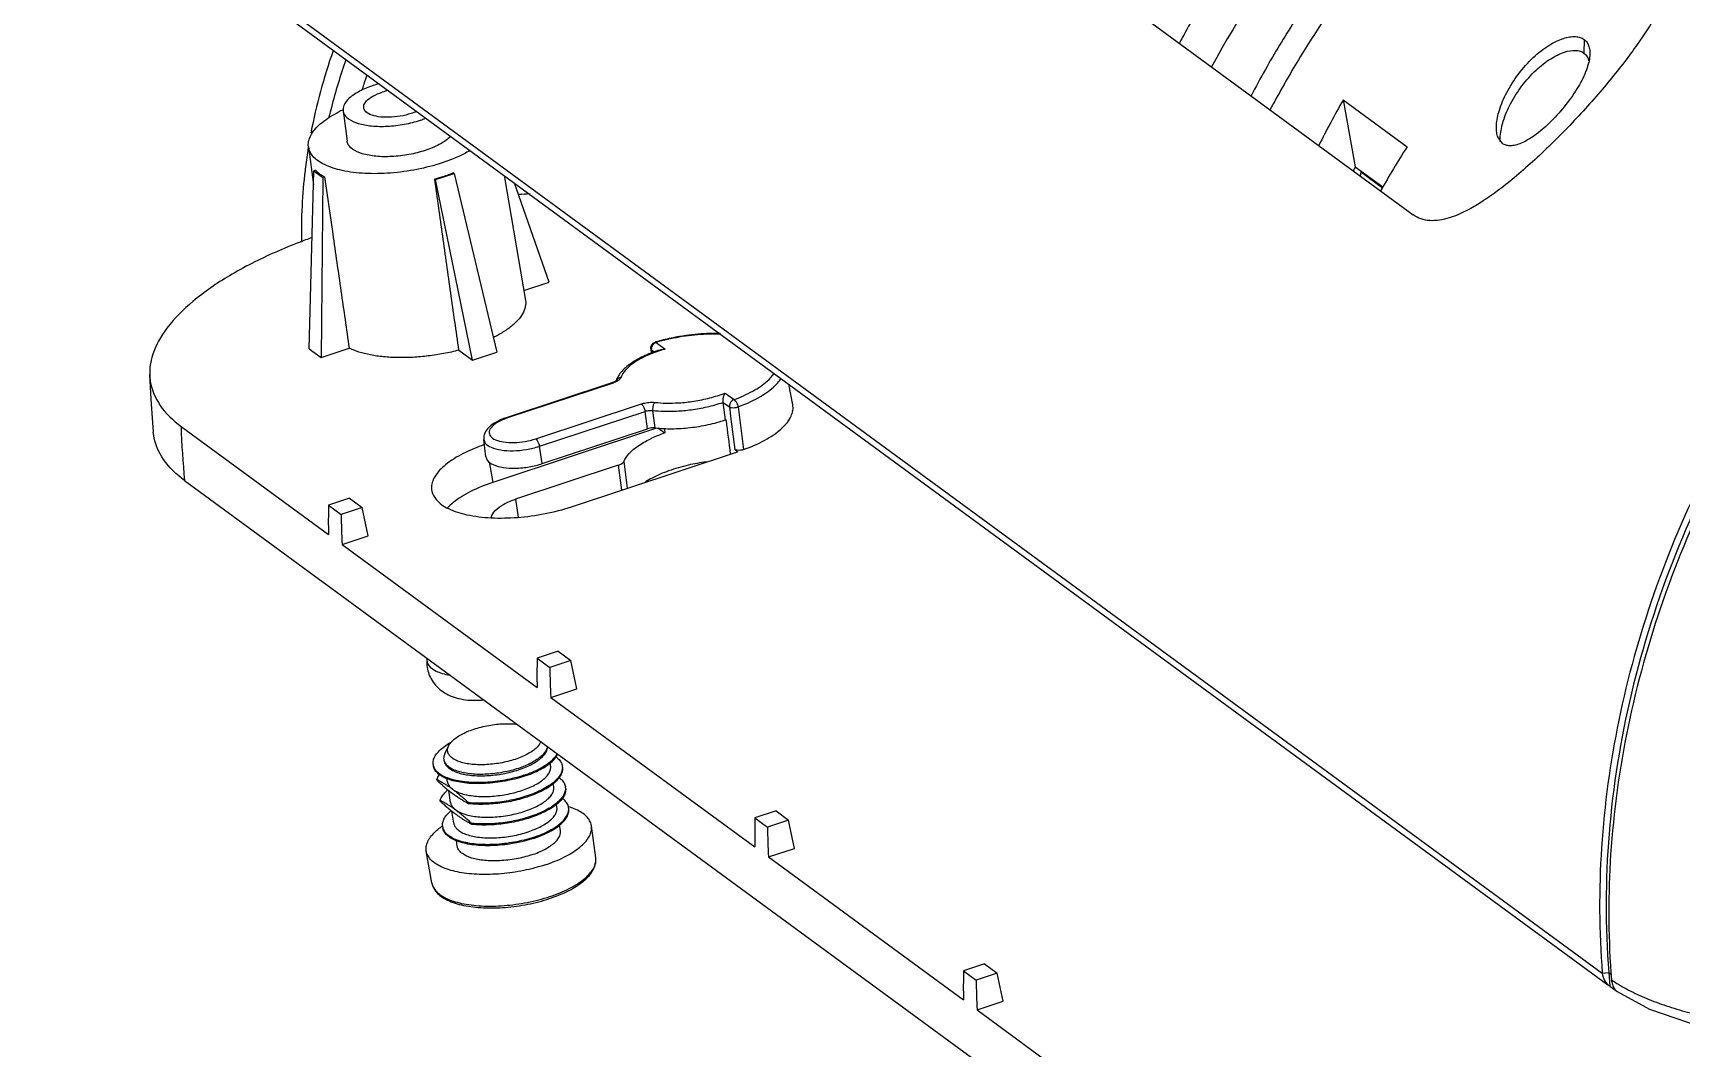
# Model space of a CAD drawing. Header units: millimetres. Extents: x 4086 to 4666, y 411 to 814.
# Drawn here: x 4188.3 to 4243.6, y 460.9 to 494.9 of the extents above; entities that cross this region are included whole.
import ezdxf

# ---------------------------------------------------------------- set-up
doc = ezdxf.new("R2010")
doc.units = ezdxf.units.MM

# ---------------------------------------------------------------- blocks, each defined once
blk = doc.blocks.new('u113')
at = {"color": 7, "linetype": 'Continuous'}
for p, q in [((-82.429, 123.55), (-36.817, 90.1)), ((-102.919, 108.878), (-27.768, 53.765)), ((-102.814, 108.449), (-27.499, 53.216)), ((-28.637, 98.499), (-28.65, 97.849)), ((-40.178, 95.599), (-39.594, 92.402)), ((-40.178, 95.599), (-37.117, 93.353)), ((-88.069, 95.08), (-87.877, 93.634)), ((-89.728, 93.358), (-89.486, 91.534)), ((-32.553, 93.517), (-32.772, 93.827)), ((-39.594, 92.402), (-38.272, 91.433)), ((-89.688, 83.686), (-89.469, 92.204)), ((-89.391, 92.23), (-89.469, 92.204)), ((-89.469, 92.204), (-89.034, 91.885)), ((-89.034, 91.885), (-89.117, 83.268)), ((-89.034, 91.885), (-88.956, 91.911)), ((-88.956, 91.911), (-88.581, 89.303)), ((-83.678, 91.815), (-83.64, 91.787)), ((-83.64, 91.787), (-82.75, 92.081)), ((-81.868, 83.135), (-83.64, 91.787)), ((-82.75, 92.081), (-82.788, 92.109)), ((-82.75, 92.081), (-80.698, 83.522)), ((-80.361, 91.983), (-79.332, 86)), ((-78.204, 86.877), (-79.859, 91.615)), ((-39.34, 91.951), (-39.309, 92.139)), ((-39.309, 92.139), (-39.3, 92.187)), ((-39.301, 92.134), (-38.294, 91.396)), ((-88.581, 89.303), (-88.564, 89.187)), ((-79.414, 86.477), (-78.204, 86.877)), ((-89.687, 83.686), (-89.117, 83.268)), ((-89.117, 83.268), (-87.776, 83.711)), ((-73.335, 83.684), (-73.305, 83.634)), ((-73.335, 83.684), (-73.314, 83.467)), ((-73.119, 84.002), (-73.12, 84.002)), ((-73.078, 83.984), (-73.119, 84.002)), ((-73.078, 83.984), (-72.645, 83.666)), ((-72.817, 83.647), (-72.645, 83.666)), ((-82.523, 83.615), (-81.868, 83.136)), ((-81.868, 83.136), (-80.698, 83.522)), ((-73.305, 83.634), (-73.289, 83.476)), ((-73.305, 83.634), (-73.155, 83.525)), ((-75.001, 82.133), (-75.002, 82.132)), ((-74.988, 82.16), (-74.99, 82.158)), ((-75.193, 82.055), (-80.252, 80.381)), ((-75.14, 82.04), (-80.199, 80.367)), ((-75.159, 82.066), (-75.193, 82.055)), ((-75.14, 82.04), (-75.193, 82.055)), ((-69.777, 81.563), (-69.344, 81.246)), ((-66.534, 81), (-66.723, 81.981)), ((-78.837, 79.368), (-73.778, 81.041)), ((-78.667, 79.011), (-73.608, 80.684)), ((-73.484, 79.849), (-73.608, 80.684)), ((-73.116, 79.891), (-73.238, 80.726)), ((-69.756, 80.273), (-69.867, 81.113)), ((-69.867, 81.113), (-69.571, 80.896)), ((-69.571, 80.896), (-69.493, 80.308)), ((-69.154, 80.896), (-68.888, 78.854)), ((-95.827, 79.966), (-88.769, 74.789)), ((-73.104, 79.856), (-80.899, 77.278)), ((-80.199, 80.367), (-80.252, 80.381)), ((-78.528, 78.181), (-73.484, 79.849)), ((-72.989, 79.894), (-72.657, 79.65)), ((-69.713, 80.241), (-69.756, 80.273)), ((-69.493, 80.308), (-69.301, 78.856)), ((-81.233, 78.512), (-81.327, 79.337)), ((-78.528, 78.181), (-78.667, 79.011)), ((-81.072, 78.274), (-80.899, 77.278)), ((-77.131, 76.116), (-69.185, 78.747)), ((-74.624, 78.285), (-74.461, 77)), ((-69.301, 78.856), (-69.161, 78.732)), ((-95.656, 77.372), (-20.07, 21.941)), ((-74.893, 78.102), (-79.807, 76.477)), ((-74.893, 78.102), (-74.741, 76.907)), ((-87.753, 76.52), (-88.766, 76.185)), ((-88.766, 76.185), (-88.159, 75.741)), ((-87.147, 76.075), (-88.159, 75.741)), ((-87.753, 76.52), (-87.147, 76.075)), ((-86.872, 74.723), (-87.147, 76.075)), ((-79.807, 76.477), (-79.684, 75.61)), ((-88.117, 74.311), (-86.872, 74.723)), ((-88.117, 74.311), (-78.778, 67.461)), ((-77.762, 69.193), (-78.774, 68.858)), ((-78.774, 68.858), (-78.168, 68.414)), ((-77.156, 68.748), (-78.168, 68.414)), ((-77.762, 69.193), (-77.156, 68.748)), ((-76.881, 67.396), (-77.156, 68.748)), ((-78.126, 66.984), (-76.881, 67.396)), ((-78.126, 66.984), (-68.352, 59.816)), ((-83.222, 63.934), (-83.232, 64.001)), ((-83.187, 64.279), (-83.018, 64.649)), ((-78.128, 63.696), (-78.151, 63.844)), ((-83.563, 63.002), (-83.571, 63.052)), ((-83.071, 62.943), (-83.094, 63.091)), ((-82.92, 61.952), (-83.007, 62.524)), ((-77.977, 62.705), (-78, 62.852)), ((-83.412, 62.011), (-83.42, 62.061)), ((-82.045, 61.889), (-82.053, 61.939)), ((-77.826, 61.713), (-77.849, 61.86)), ((-82.769, 60.96), (-82.856, 61.533)), ((-81.894, 60.898), (-81.902, 60.948)), ((-77.658, 60.61), (-77.698, 60.871)), ((-75.97, 59.291), (-76.173, 60.823)), ((-67.336, 61.547), (-68.349, 61.212)), ((-68.349, 61.212), (-67.743, 60.768)), ((-66.73, 61.103), (-67.743, 60.768)), ((-67.336, 61.547), (-66.73, 61.103)), ((-66.455, 59.75), (-66.73, 61.103)), ((-82.601, 59.857), (-82.641, 60.118)), ((-83.82, 58.095), (-84.082, 59.618)), ((-67.701, 59.338), (-66.455, 59.75)), ((-67.701, 59.338), (-58.361, 52.489)), ((-57.345, 54.22), (-58.358, 53.885)), ((-58.358, 53.885), (-57.752, 53.441)), ((-56.739, 53.776), (-57.752, 53.441)), ((-57.345, 54.22), (-56.739, 53.776)), ((-56.464, 52.423), (-56.739, 53.776)), ((-27.768, 53.765), (-27.455, 53.802)), ((-27.455, 53.802), (-27.403, 53.146)), ((-27.455, 53.802), (-27.33, 53.711)), ((-27.461, 53.188), (-27.42, 53.158)), ((-27.421, 53.159), (-27.403, 53.146)), ((-27.403, 53.146), (-27.229, 53.018)), ((-57.71, 52.011), (-56.464, 52.423)), ((-57.71, 52.011), (-48.37, 45.162))]:
    blk.add_line(p, q, dxfattribs=at)
for points in [[(-97.33, 82.446), (-97.281, 81.276), (-97.156, 79.681)], [(-74.99, 82.158), (-75.041, 82.121), (-75.159, 82.066)], [(-27.051, 52.892), (-25.512, 52.044), (-23.087, 51.219), (-20.238, 50.695), (-17.062, 50.479), (-13.675, 50.568), (-10.2, 50.961), (-6.766, 51.64), (-4.266, 52.348)]]:
    blk.add_lwpolyline(points, dxfattribs=at)
for centre, radius, start, end in [((-3.491, 73.992), 48.842, 142.04969, 151.65212), ((-62.638, 88.855), 27.461, 160.6369, 169.15151), ((-61.741, 88.32), 27.763, 160.63245, 165.57463), ((-29.188, 97.275), 0.8, 13.88573, 18.74937), ((-61.964, 88.524), 26.304, 162.53642, 163.2052), ((-61.84, 88.485), 26.434, 161.70297, 162.53629), ((-84.896, 91.053), 5.517, 105.17706, 108.28231), ((-85.105, 92.677), 3.471, 103.28395, 108.25565), ((0.7, 72.356), 47.024, 150.37824, 153.39047), ((-62.286, 88.466), 27.199, 165.58802, 166.57694), ((-85.378, 89.32), 6.4, 115.02741, 116.97258), ((-85.919, 99.339), 4.953, 288.24942, 291.36387), ((-64.086, 89.14), 25.985, 171.04769, 173.04763), ((-63.84, 89.102), 26.234, 170.66826, 171.05026), ((4.354, 66.942), 49.167, 147.50802, 150.37131), ((0.424, 72.283), 44.791, 153.30833, 153.58668), ((-65.128, 89.247), 24.938, 173.14508, 181.04558), ((-64.306, 89.168), 25.763, 173.05031, 173.18863), ((-86.217, 101.03), 9.559, 285.40414, 288.26749), ((-85.948, 100.206), 8.692, 288.28641, 290.32394), ((-85.76, 99.692), 8.144, 290.33407, 291.39811), ((-77.064, 53.387), 37.772, 93.11086, 93.93944), ((-79.962, 62.442), 28.246, 109.86811, 111.17601), ((-70.396, 74.674), 9.717, 106.05994, 106.28313), ((-70.344, 74.489), 9.909, 104.02492, 106.054), ((-74.012, 81.8), 1.044, 159.80417, 161.45909), ((-58.268, 81.145), 37.577, 181.79907, 185.7624), ((-79.23, 77.435), 3.088, 108.29734, 109.09278), ((-78.329, 70.361), 9.218, 108.79986, 109.77278), ((-70.901, 74.292), 5.634, 115.15633, 115.93059), ((-70.701, 73.857), 6.113, 111.77636, 115.11906), ((-70.349, 72.978), 7.06, 109.08079, 111.78198), ((-80.531, 84.622), 9.048, 267.03747, 267.24962), ((-83.621, 68.798), 0.438, 175.15046, 180.41384), ((-83.227, 63.844), 0.532, 188.6534, 194.14094), ((-78.094, 63.613), 0.529, 3.04293, 8.52613), ((-86.417, 57.689), 6.071, 53.72421, 56.08962), ((-78.656, 67.987), 6.984, 231.4582, 233.69932), ((-77.943, 62.622), 0.529, 3.04293, 8.52613), ((-86.266, 56.698), 6.071, 53.72421, 56.08962), ((-78.247, 68.907), 7.98, 241.35709, 241.58152), ((-78.334, 58.323), 3.582, 72.53039, 72.8312), ((-77.796, 61.629), 0.532, 3.1801, 8.65823), ((-81.285, 57.89), 3.564, 124.5194, 124.7932), ((-82.774, 60.87), 0.532, 188.6534, 194.14094), ((-78.505, 66.996), 6.984, 231.4582, 233.69932), ((-78.096, 67.916), 7.98, 241.35709, 241.58152), ((12.673, 56.638), 40.128, 184.05377, 184.42019), ((-26.881, 53.893), 0.912, 224.06527, 233.6677), ((12.569, 56.63), 40.024, 184.42029, 184.55858), ((-23.012, 59.846), 7.717, 235.98893, 238.25639), ((-23.365, 58.284), 6.531, 233.73072, 235.59547), ((-22.692, 60.36), 8.322, 238.24785, 239.70866), ((-22.25, 61.126), 9.206, 239.73317, 242.46122)]:
    blk.add_arc(centre, radius, start, end, dxfattribs=at)
for centre, major_axis, ratio, start_param, end_param in [((-51.805, -86.22), (-26.075, 223.588), 0.009936, 0.732334, 0.733804), ((-51.805, -86.22), (-26.075, 223.588), 0.009936, -0.742832, -0.732171), ((-52.743, 82.238), (24.95, 31.405), 0.827746, -3.968955, -3.931183), ((-51.945, 81.653), (22.222, 33.393), 0.856398, -4.039939, -4.002167), ((-42.751, 74.911), (24.95, 31.405), 0.827746, -3.968955, -3.931183), ((-41.954, 74.326), (22.222, 33.393), 0.856398, -4.039939, -4.002167), ((-32.326, 67.265), (24.95, 31.405), 0.827746, -3.968955, -3.931183), ((-31.529, 66.68), (22.222, 33.393), 0.856398, -4.039939, -4.002167), ((-22.335, 59.938), (24.95, 31.405), 0.827746, -3.968955, -3.931183), ((-21.537, 59.353), (22.222, 33.393), 0.856398, -4.039939, -4.002167)]:
    blk.add_ellipse(centre, major_axis=major_axis, ratio=ratio, start_param=start_param, end_param=end_param, dxfattribs=at)
for points, start_tangent, end_tangent in [([(-35.705, 106.084), (-36.453, 105.297), (-38.063, 103.471), (-39.581, 101.563), (-41, 99.58), (-42.317, 97.529), (-43.524, 95.416), (-43.677, 95.13)], (-0.696884, -0.717184), (-0.467595, -0.883943)), ([(-43.59, 105.187), (-43.925, 104.749), (-45.344, 102.766), (-46.661, 100.714), (-47.868, 98.601), (-48.021, 98.315)], (-0.611652, -0.791127), (-0.467595, -0.883943)), ([(-38.225, 104.995), (-39.267, 103.786), (-40.968, 101.608), (-42.509, 99.369), (-43.9, 97.064), (-44.587, 95.795)], (-0.666155, -0.745813), (-0.462415, -0.886664)), ([(4.932, 102.369), (-0.72, 100.043), (-6.112, 96.901), (-11.124, 93.011), (-15.643, 88.463), (-19.568, 83.357), (-22.811, 77.808), (-25.299, 71.941), (-26.977, 65.888), (-27.806, 59.783), (-27.768, 53.765)], (-0.949427, -0.313989), (0.079488, -0.996836)), ([(5.016, 102.067), (-1.206, 99.45), (-7.093, 95.84), (-12.483, 91.337), (-17.226, 86.066), (-21.19, 80.173), (-24.267, 73.82), (-26.371, 67.185), (-27.444, 60.45), (-27.455, 53.802)], (-0.949425, -0.313993), (0.079488, -0.996836)), ([(5.068, 101.945), (-0.27, 99.727), (-5.687, 96.57), (-10.7, 92.677), (-15.191, 88.157), (-19.13, 83.036), (-22.382, 77.469), (-24.854, 71.638), (-26.534, 65.583), (-27.367, 59.451), (-27.355, 53.801)], (-0.947053, -0.321078), (0.070695, -0.997498)), ([(-24.381, 101.307), (-24.502, 101.007), (-24.839, 100.29), (-25.251, 99.549), (-25.74, 98.775), (-26.308, 97.959), (-26.956, 97.104), (-27.681, 96.214), (-28.475, 95.301), (-29.323, 94.384), (-30.21, 93.486), (-31.115, 92.631), (-31.988, 91.871), (-32.78, 91.247), (-33.466, 90.767), (-34.063, 90.406), (-34.595, 90.14), (-35.088, 89.953), (-35.567, 89.841), (-36.027, 89.821), (-36.449, 89.906), (-36.817, 90.1)], (-0.353843, -0.935305), (-0.806395, 0.591377)), ([(-32.772, 93.827), (-32.782, 93.855), (-32.831, 94.1), (-32.835, 94.392), (-32.697, 95.107), (-32.344, 95.956), (-31.782, 96.842), (-31.072, 97.632), (-30.323, 98.213), (-29.965, 98.411), (-29.629, 98.546), (-29.321, 98.62), (-29.05, 98.635), (-28.822, 98.593), (-28.637, 98.499)], (-0.335712, 0.941965), (0.806395, -0.591377)), ([(-32.651, 93.871), (-32.509, 94.587), (-32.16, 95.419), (-31.613, 96.276), (-30.938, 97.028), (-30.234, 97.577), (-29.585, 97.891), (-29.035, 97.976), (-28.65, 97.849)], (0.07011, 0.997539), (0.80696, -0.590607)), ([(-28.637, 98.499), (-28.497, 98.355), (-28.405, 98.163), (-28.363, 97.922), (-28.361, 97.786)], (0.806395, -0.591377), (-0.040265, -0.999189)), ([(-28.65, 97.849), (-28.43, 97.533)], (0.806959, -0.590607), (0.321887, -0.946778)), ([(-28.374, 97.642), (-28.374, 97.636), (-28.442, 97.31), (-28.561, 96.96)], (-0.125283, -0.992121), (-0.369288, -0.929315)), ([(-28.361, 97.786), (-28.374, 97.642)], (-0.040265, -0.999189), (-0.125283, -0.992121)), ([(-86.627, 96.291), (-87.285, 96.015)], (-0.949426, -0.31399), (-0.883117, -0.469153)), ([(-28.561, 96.96), (-28.566, 96.947), (-28.984, 96.132), (-29.593, 95.273), (-30.306, 94.492), (-31.018, 93.894), (-31.345, 93.683), (-31.648, 93.531), (-31.923, 93.438), (-32.167, 93.405), (-32.188, 93.405)], (-0.369288, -0.929315), (-0.999951, 0.009896)), ([(-87.774, 95.681), (-88.033, 95.333), (-88.066, 95.08)], (-0.742813, -0.669499), (0.107763, -0.994177)), ([(-87.285, 96.015), (-87.774, 95.681)], (-0.883117, -0.469153), (-0.742813, -0.669499)), ([(-87.067, 95.36), (-86.945, 95.551), (-86.637, 95.781)], (0.296519, 0.955027), (0.873922, 0.486065)), ([(-86.637, 95.781), (-86.192, 95.973)], (0.873922, 0.486065), (0.949426, 0.31399)), ([(-89.728, 93.359), (-89.733, 93.41), (-89.584, 93.96), (-89.089, 94.51), (-88.281, 95.024)], (-0.145504, 0.989358), (0.891135, 0.453738)), ([(-88.066, 95.08), (-88.047, 94.99), (-87.812, 94.698), (-87.351, 94.48), (-86.701, 94.357), (-85.949, 94.343), (-85.136, 94.439), (-84.368, 94.635)], (0.107763, -0.994177), (0.949426, 0.31399)), ([(-87.075, 95.223), (-87.078, 95.31), (-87.067, 95.36)], (-0.17257, 0.984997), (0.296519, 0.955027)), ([(-84.802, 94.953), (-85.331, 94.823), (-85.88, 94.77), (-86.383, 94.8), (-86.779, 94.911), (-87.02, 95.088), (-87.075, 95.223)], (-0.949426, -0.31399), (-0.17257, 0.984997)), ([(-84.552, 95.049), (-84.802, 94.953)], (-0.91577, -0.401704), (-0.949426, -0.31399)), ([(-83.323, 92.588), (-84.529, 92.273), (-85.802, 92.099), (-87.022, 92.081), (-88.113, 92.222), (-88.962, 92.505), (-89.522, 92.916), (-89.728, 93.359)], (-0.949426, -0.31399), (-0.145504, 0.989358)), ([(-84.136, 93.184), (-84.912, 92.987), (-85.734, 92.889), (-86.494, 92.903), (-87.151, 93.028), (-87.617, 93.248), (-87.855, 93.543), (-87.874, 93.634)], (-0.949426, -0.31399), (-0.107753, 0.994178)), ([(-82.919, 93.856), (-82.976, 93.801), (-83.471, 93.463), (-84.136, 93.184)], (-0.70957, -0.704635), (-0.949426, -0.31399)), ([(-81.995, 93.171), (-82.274, 93.019), (-83.323, 92.588)], (-0.863777, -0.503874), (-0.949426, -0.31399)), ([(-32.652, 93.614), (-32.651, 93.871)], (-0.074047, 0.997255), (0.07011, 0.997539)), ([(-32.188, 93.405), (-32.378, 93.431), (-32.553, 93.517)], (-0.999951, 0.009896), (-0.806395, 0.591377)), ([(-88.956, 91.911), (-89.123, 92.01), (-89.268, 92.116), (-89.391, 92.23)], (-0.881577, 0.472041), (-0.690176, 0.723641)), ([(-82.523, 83.615), (-82.909, 86.358), (-83.294, 89.091), (-83.678, 91.815)], (-0.139481, 0.990225), (-0.139675, 0.990197)), ([(-88.564, 89.187), (-88.171, 86.454), (-87.776, 83.711)], (0.14242, -0.989806), (0.142725, -0.989762)), ([(-90.165, 88.78), (-91.32, 88.301), (-93.507, 87.181), (-95.256, 85.954), (-96.502, 84.668), (-97.195, 83.37), (-97.329, 82.446)], (-0.932443, -0.361318), (0.021974, -0.999759)), ([(-79.333, 86), (-79.321, 85.846), (-79.388, 85.526), (-79.573, 85.201), (-79.871, 84.878), (-80.274, 84.565), (-80.772, 84.271), (-80.865, 84.223)], (0.169596, -0.985514), (-0.894194, -0.44768)), ([(-82.523, 83.615), (-83.246, 83.452), (-83.988, 83.337), (-84.729, 83.271), (-85.45, 83.258), (-86.132, 83.297), (-86.757, 83.387), (-87.31, 83.526), (-87.776, 83.711)], (-0.967422, -0.253171), (-0.896808, 0.44242)), ([(-72.645, 83.666), (-73.355, 83.424)], (-0.962713, -0.270524), (-0.92488, -0.380258)), ([(-73.335, 83.684), (-73.306, 83.845)], (-0.099369, 0.995051), (0.437236, 0.899347)), ([(-73.304, 83.707), (-73.305, 83.634)], (-0.134138, -0.990963), (0.115743, -0.993279)), ([(-73.306, 83.845), (-73.193, 83.969)], (0.437236, 0.899347), (0.855211, 0.51828)), ([(-73.288, 83.775), (-73.304, 83.707)], (-0.33806, -0.941125), (-0.134138, -0.990963)), ([(-73.078, 83.984), (-73.205, 83.904), (-73.288, 83.775)], (-0.949426, -0.31399), (-0.33806, -0.941125)), ([(-73.193, 83.969), (-73.12, 84.001)], (0.855211, 0.51828), (0.960545, 0.278124)), ([(-69.978, 84.381), (-70.807, 84.371), (-71.966, 84.239), (-73.078, 83.984)], (-0.999389, 0.034942), (-0.959888, -0.280385)), ([(-70.017, 84.414), (-70.764, 84.402), (-71.959, 84.267), (-72.746, 84.103)], (-0.999699, 0.024527), (-0.970165, -0.242445)), ([(-73.508, 83.397), (-74.206, 83.029), (-74.726, 82.591)], (-0.918997, -0.394264), (-0.658514, -0.752568)), ([(-73.355, 83.424), (-73.939, 83.137), (-74.362, 82.84), (-74.625, 82.56)], (-0.92488, -0.380258), (-0.584721, -0.811234)), ([(-72.817, 83.647), (-73.508, 83.397)], (-0.95764, -0.287968), (-0.918997, -0.394264)), ([(-97.329, 82.446), (-97.3, 82.121), (-96.829, 80.971), (-95.827, 79.966)], (0.021974, -0.999759), (0.806395, -0.591377)), ([(-75.024, 82.085), (-75.14, 82.04)], (-0.913514, -0.406807), (-0.949426, -0.31399)), ([(-74.758, 82.307), (-74.776, 82.27), (-74.808, 82.228), (-74.857, 82.182), (-74.929, 82.133), (-75.024, 82.085)], (-0.317943, -0.94811), (-0.913514, -0.406807)), ([(-74.978, 82.182), (-74.99, 82.161), (-75.001, 82.133)], (-0.52715, -0.849772), (-0.317045, -0.94841)), ([(-74.882, 82.382), (-74.992, 82.161)], (-0.529047, -0.848592), (-0.345165, -0.938542)), ([(-74.758, 82.307), (-74.897, 82.263), (-74.978, 82.182)], (-0.997927, -0.064354), (-0.52715, -0.849772)), ([(-74.726, 82.591), (-74.882, 82.382)], (-0.658514, -0.752568), (-0.529047, -0.848592)), ([(-74.625, 82.56), (-74.758, 82.307)], (-0.584721, -0.811234), (-0.317916, -0.948119)), ([(-69.344, 81.246), (-68.443, 81.656), (-67.756, 82.134), (-67.428, 82.499)], (0.937143, 0.348945), (0.555088, 0.831792)), ([(-69.154, 80.896), (-68.183, 81.339), (-67.452, 81.85), (-67.093, 82.254)], (0.937143, 0.348945), (0.543706, 0.839276)), ([(-73.131, 81.114), (-72.608, 81.079), (-71.987, 81.093), (-71.272, 81.172), (-70.51, 81.329), (-69.777, 81.563)], (0.993741, -0.111706), (0.933052, 0.359741)), ([(-69.867, 81.113), (-69.863, 81.304), (-69.826, 81.458), (-69.777, 81.563)], (-0.13057, 0.991439), (0.53551, 0.844529)), ([(-73.778, 81.041), (-73.677, 81.07), (-73.557, 81.096), (-73.42, 81.114), (-73.274, 81.121), (-73.131, 81.114)], (0.949427, 0.313987), (0.993733, -0.111777)), ([(-73.778, 81.041), (-73.708, 80.959), (-73.646, 80.829), (-73.608, 80.684)], (0.806395, -0.591377), (0.164843, -0.98632)), ([(-73.608, 80.684), (-73.55, 80.702), (-73.482, 80.717), (-73.404, 80.728), (-73.32, 80.731), (-73.238, 80.726)], (0.945126, 0.326707), (0.992046, -0.125878)), ([(-73.131, 81.114), (-73.198, 81.017), (-73.237, 80.876), (-73.238, 80.726)], (-0.756841, -0.653599), (0.130115, -0.991499)), ([(-73.238, 80.726), (-72.714, 80.69), (-72.098, 80.697), (-71.393, 80.763), (-70.629, 80.9), (-69.867, 81.113)], (0.993741, -0.111706), (0.948123, 0.317903)), ([(-69.344, 81.246), (-69.471, 81.166), (-69.554, 81.037), (-69.571, 80.896)], (-0.949426, -0.31399), (0.115743, -0.993279)), ([(-69.571, 80.896), (-69.465, 80.863), (-69.311, 80.863), (-69.154, 80.896)], (0.834453, -0.551079), (0.949656, 0.313293)), ([(-69.344, 81.246), (-69.264, 81.166), (-69.195, 81.037), (-69.154, 80.896)], (0.861996, -0.506915), (0.167457, -0.985879)), ([(-68.888, 78.854), (-67.868, 79.308), (-67.104, 79.831), (-66.646, 80.383), (-66.524, 80.932), (-66.535, 81)], (0.94036, 0.340181), (-0.199008, 0.979998)), ([(-80.742, 80.17), (-81.089, 79.915), (-81.283, 79.634), (-81.327, 79.337)], (-0.87261, -0.488417), (0.112654, -0.993634)), ([(-81.068, 79.719), (-81.012, 79.5)], (-0.122825, -0.992428), (0.559889, -0.828568)), ([(-80.631, 80.182), (-80.936, 79.955), (-81.068, 79.719)], (-0.87537, -0.483453), (-0.122825, -0.992428)), ([(-80.252, 80.381), (-80.742, 80.17)], (-0.949426, -0.31399), (-0.87261, -0.488417)), ([(-80.24, 80.353), (-80.631, 80.182)], (-0.944976, -0.32714), (-0.87537, -0.483453)), ([(-73.116, 79.891), (-73.234, 79.894), (-73.362, 79.88), (-73.484, 79.849)], (-0.993992, 0.109451), (-0.949426, -0.31399)), ([(-73.116, 79.891), (-72.313, 79.853), (-71.451, 79.906), (-70.582, 80.049), (-69.756, 80.273)], (0.993992, -0.109451), (0.949426, 0.31399)), ([(-95.656, 77.372), (-96.662, 78.381), (-97.137, 79.533), (-97.155, 79.681)], (-0.806395, 0.591377), (-0.09433, 0.995541)), ([(-81.447, 79.035), (-82.315, 78.663), (-83.16, 78.126), (-83.678, 77.551), (-83.834, 76.976), (-83.816, 76.862)], (-0.941011, -0.338375), (0.2225, -0.974933)), ([(-81.323, 79.338), (-81.257, 79.168), (-80.975, 78.961), (-80.513, 78.833), (-79.926, 78.797), (-79.285, 78.859), (-78.667, 79.011)], (0.142414, -0.989807), (0.949426, 0.31399)), ([(-81.012, 79.5), (-80.774, 79.326)], (0.559889, -0.828568), (0.917168, -0.398501)), ([(-80.774, 79.326), (-80.384, 79.217), (-79.889, 79.188), (-79.348, 79.241), (-78.837, 79.368)], (0.917168, -0.398501), (0.949426, 0.31399)), ([(-78.837, 79.368), (-78.768, 79.286), (-78.706, 79.156), (-78.667, 79.011)], (0.806395, -0.591377), (0.164843, -0.98632)), ([(-74.624, 78.285), (-74.374, 78.658), (-73.947, 79.023), (-73.365, 79.359)], (0.389255, 0.92113), (0.899311, 0.43731)), ([(-81.229, 78.513), (-81.161, 78.339), (-80.878, 78.131), (-80.403, 77.999), (-79.811, 77.963), (-79.155, 78.026), (-78.528, 78.181)], (0.141267, -0.989972), (0.949426, 0.31399)), ([(-74.893, 78.102), (-74.768, 78.155), (-74.675, 78.218), (-74.624, 78.285)], (0.949426, 0.31399), (0.389255, 0.92113)), ([(-70.682, 78.26), (-71.529, 78.107), (-72.479, 77.831), (-73.268, 77.489), (-73.59, 77.303)], (-0.991213, -0.132274), (-0.843401, -0.537285)), ([(-68.888, 78.854), (-69.043, 78.818), (-69.194, 78.819), (-69.301, 78.856)], (-0.94036, -0.340181), (-0.806395, 0.591377)), ([(-83.816, 76.862), (-83.613, 76.459), (-83.027, 76.029), (-82.139, 75.733), (-80.999, 75.586)], (0.2225, -0.974933), (0.998663, -0.051684)), ([(-80.899, 77.278), (-81.971, 76.838), (-82.797, 76.312), (-83.067, 76.064)], (-0.949426, -0.31399), (-0.683951, -0.729528)), ([(-80.965, 75.585), (-79.723, 75.605), (-78.393, 75.787), (-77.131, 76.116)], (0.998848, -0.047986), (0.949426, 0.31399)), ([(-80.964, 75.587), (-80.962, 75.613), (-80.789, 75.927), (-80.387, 76.227), (-79.807, 76.477)], (0.045748, 0.998953), (0.949426, 0.31399)), ([(-84.057, 68.835), (-84.053, 68.503), (-83.983, 68.176), (-83.848, 67.864), (-83.645, 67.575), (-83.372, 67.317), (-83.033, 67.106), (-82.653, 66.96), (-82.206, 66.869), (-81.747, 66.842), (-81.33, 66.865)], (-0.083767, -0.996485), (0.99428, 0.106806)), ([(-84.059, 68.794), (-84.019, 68.611), (-83.892, 68.435), (-83.684, 68.282), (-83.401, 68.158), (-83.052, 68.066), (-82.947, 68.047)], (0.007316, -0.999973), (0.986866, -0.161543)), ([(-81.802, 65.461), (-81.456, 65.561), (-81.092, 65.639), (-80.721, 65.692), (-80.353, 65.719), (-79.997, 65.719), (-79.738, 65.701)], (0.949426, 0.31399), (0.994706, -0.102765)), ([(-83.752, 63.764), (-83.758, 63.864), (-83.713, 64.068), (-83.594, 64.275), (-83.405, 64.481), (-83.151, 64.681), (-82.882, 64.845)], (-0.15051, 0.988609), (0.876797, 0.48086)), ([(-83.018, 64.649), (-82.97, 64.736), (-82.834, 64.898), (-82.644, 65.056), (-82.404, 65.205), (-82.121, 65.341), (-81.802, 65.461)], (0.416712, 0.909039), (0.949426, 0.31399)), ([(-78.598, 64.865), (-78.662, 64.74), (-78.797, 64.578), (-78.988, 64.42), (-79.228, 64.272), (-79.511, 64.135), (-79.83, 64.015)], (-0.349979, -0.936757), (-0.949426, -0.31399)), ([(-83.232, 64.001), (-83.237, 64.084), (-83.2, 64.251), (-83.187, 64.279)], (-0.15051, 0.988609), (0.415632, 0.909533)), ([(-79.675, 63.581), (-80.037, 63.476), (-80.416, 63.393), (-80.804, 63.334), (-81.191, 63.301), (-81.567, 63.294), (-81.923, 63.314), (-82.251, 63.361), (-82.542, 63.432), (-82.789, 63.526), (-82.986, 63.642), (-83.129, 63.776), (-83.213, 63.924), (-83.232, 64.001)], (-0.949426, -0.31399), (-0.15051, 0.988609)), ([(-83.222, 63.934), (-83.203, 63.856), (-83.119, 63.708), (-82.976, 63.574), (-82.779, 63.459), (-82.532, 63.364), (-82.241, 63.293), (-81.913, 63.247), (-81.556, 63.227), (-81.18, 63.233), (-80.793, 63.267), (-80.406, 63.325), (-80.026, 63.409), (-79.665, 63.514)], (0.15051, -0.988609), (0.949426, 0.31399)), ([(-79.83, 64.015), (-80.176, 63.915), (-80.54, 63.838), (-80.91, 63.785), (-81.279, 63.758), (-81.634, 63.757), (-81.968, 63.784), (-82.27, 63.836), (-82.532, 63.913), (-82.748, 64.013), (-82.91, 64.132), (-83.016, 64.268), (-83.062, 64.417), (-83.046, 64.574), (-83.018, 64.649)], (-0.949426, -0.31399), (0.416712, 0.909039)), ([(-78.288, 64.638), (-78.322, 64.505), (-78.419, 64.335), (-78.574, 64.166), (-78.783, 64.002), (-79.04, 63.848), (-79.34, 63.706), (-79.675, 63.581)], (-0.116413, -0.993201), (-0.949426, -0.31399)), ([(-79.665, 63.514), (-79.33, 63.639), (-79.03, 63.78), (-78.773, 63.935), (-78.564, 64.099), (-78.409, 64.268), (-78.312, 64.438), (-78.275, 64.605), (-78.274, 64.627)], (0.949426, 0.31399), (-0.012065, 0.999927)), ([(-79.412, 63.251), (-79.004, 63.404), (-78.638, 63.576), (-78.324, 63.765), (-78.07, 63.965), (-77.881, 64.171), (-77.807, 64.284)], (0.949426, 0.31399), (0.486272, 0.873808)), ([(-79.405, 63.201), (-78.996, 63.353), (-78.631, 63.526), (-78.317, 63.714), (-78.062, 63.914), (-77.873, 64.12), (-77.782, 64.266)], (0.949426, 0.31399), (0.448603, 0.893731)), ([(-77.868, 64.127), (-77.807, 64.079), (-77.66, 63.915), (-77.58, 63.736), (-77.571, 63.691)], (0.804154, -0.594421), (0.148536, -0.988907)), ([(-79.405, 63.201), (-79.846, 63.072), (-80.309, 62.971), (-80.782, 62.899), (-81.254, 62.859), (-81.713, 62.85), (-82.148, 62.875), (-82.547, 62.931), (-82.902, 63.018), (-83.204, 63.134), (-83.445, 63.274), (-83.619, 63.438), (-83.721, 63.619), (-83.745, 63.713)], (-0.949426, -0.31399), (-0.15051, 0.988609)), ([(-79.412, 63.251), (-79.854, 63.123), (-80.316, 63.021), (-80.79, 62.95), (-81.261, 62.909), (-81.72, 62.901), (-82.155, 62.925), (-82.555, 62.982), (-82.91, 63.069), (-83.212, 63.184), (-83.452, 63.325), (-83.626, 63.488), (-83.729, 63.669), (-83.742, 63.714)], (-0.949426, -0.31399), (-0.244387, 0.969678)), ([(-83.571, 63.052), (-83.465, 63.253), (-83.448, 63.277)], (0.33708, 0.941476), (0.5902, 0.807257)), ([(-79.514, 62.523), (-79.179, 62.648), (-78.879, 62.789), (-78.622, 62.944), (-78.413, 63.107), (-78.258, 63.276), (-78.161, 63.446), (-78.124, 63.613), (-78.128, 63.696)], (0.949426, 0.31399), (-0.15051, 0.988609)), ([(-77.566, 63.641), (-77.57, 63.545), (-77.629, 63.347), (-77.756, 63.146), (-77.948, 62.947), (-78.201, 62.755), (-78.51, 62.573), (-78.866, 62.407), (-79.261, 62.26)], (0.053339, -0.998576), (-0.949426, -0.31399)), ([(-77.564, 63.641), (-77.562, 63.494), (-77.621, 63.296), (-77.748, 63.095), (-77.941, 62.896), (-78.194, 62.704), (-78.502, 62.523), (-78.858, 62.357), (-79.254, 62.21)], (0.148536, -0.988907), (-0.949426, -0.31399)), ([(-77.72, 63.139), (-77.656, 63.088), (-77.509, 62.924), (-77.429, 62.745), (-77.42, 62.7)], (0.806144, -0.59172), (0.148536, -0.988907)), ([(-83.571, 63.052), (-83.417, 62.967), (-83.269, 62.88), (-83.122, 62.788), (-83.03, 62.727)], (0.879491, -0.475916), (0.829954, -0.557831)), ([(-83.563, 63.002), (-83.4, 62.855), (-83.244, 62.719), (-83.092, 62.592), (-83.008, 62.524)], (0.738245, -0.674533), (0.782396, -0.622781)), ([(-83.42, 62.061), (-83.314, 62.262), (-83.143, 62.462), (-83.042, 62.553)], (0.33708, 0.941476), (0.765128, 0.643879)), ([(-83.071, 62.943), (-83.052, 62.865), (-82.968, 62.717), (-82.825, 62.583)], (0.150523, -0.988607), (0.806395, -0.591377)), ([(-82.825, 62.583), (-82.628, 62.468), (-82.381, 62.373), (-82.09, 62.302), (-81.762, 62.256), (-81.405, 62.236), (-81.029, 62.242), (-80.642, 62.275), (-80.255, 62.334), (-79.875, 62.417), (-79.514, 62.523)], (0.806395, -0.591377), (0.949426, 0.31399)), ([(-82.825, 62.583), (-82.675, 62.469), (-82.524, 62.349), (-82.372, 62.222), (-82.216, 62.086), (-82.053, 61.939)], (0.806395, -0.591377), (0.738245, -0.674533)), ([(-82.791, 62.358), (-82.641, 62.252), (-82.494, 62.153), (-82.347, 62.061), (-82.199, 61.974), (-82.073, 61.904)], (0.806395, -0.591377), (0.87762, -0.479357)), ([(-79.363, 61.532), (-79.028, 61.657), (-78.728, 61.798), (-78.471, 61.953), (-78.262, 62.116), (-78.107, 62.285), (-78.01, 62.455), (-77.973, 62.622), (-77.977, 62.705)], (0.949426, 0.31399), (-0.15051, 0.988609)), ([(-77.415, 62.65), (-77.419, 62.554), (-77.478, 62.356), (-77.605, 62.155), (-77.797, 61.956), (-78.05, 61.764), (-78.359, 61.582), (-78.715, 61.416), (-79.11, 61.269)], (0.053339, -0.998576), (-0.949426, -0.31399)), ([(-77.413, 62.65), (-77.411, 62.503), (-77.47, 62.305), (-77.597, 62.104), (-77.79, 61.905), (-78.043, 61.713), (-78.351, 61.532), (-78.707, 61.366), (-79.103, 61.219)], (0.148536, -0.988907), (-0.949426, -0.31399)), ([(-83.42, 62.061), (-83.266, 61.976), (-83.118, 61.888), (-82.971, 61.797), (-82.879, 61.736)], (0.879491, -0.475916), (0.829954, -0.557831)), ([(-83.412, 62.011), (-83.249, 61.864), (-83.093, 61.728), (-82.941, 61.601), (-82.857, 61.533)], (0.738245, -0.674533), (0.782396, -0.622781)), ([(-83.299, 60.79), (-83.305, 60.891), (-83.26, 61.094), (-83.141, 61.302), (-82.952, 61.508), (-82.891, 61.562)], (-0.15051, 0.988609), (0.764936, 0.644106)), ([(-82.92, 61.952), (-82.901, 61.874), (-82.817, 61.726), (-82.674, 61.592)], (0.150523, -0.988607), (0.806395, -0.591377)), ([(-82.674, 61.592), (-82.477, 61.477), (-82.23, 61.382), (-81.939, 61.311), (-81.611, 61.264), (-81.254, 61.244), (-80.878, 61.251), (-80.491, 61.284), (-80.104, 61.343), (-79.724, 61.426), (-79.363, 61.532)], (0.806395, -0.591377), (0.949426, 0.31399)), ([(-82.674, 61.592), (-82.524, 61.478), (-82.373, 61.358), (-82.221, 61.23), (-82.065, 61.095), (-81.902, 60.948)], (0.806395, -0.591377), (0.738245, -0.674533)), ([(-79.261, 62.26), (-79.645, 62.146), (-80.047, 62.053), (-80.459, 61.982), (-80.873, 61.934), (-81.282, 61.911), (-81.678, 61.913), (-82.053, 61.939)], (-0.949426, -0.31399), (-0.994346, 0.106186)), ([(-79.254, 62.21), (-79.638, 62.096), (-80.039, 62.003), (-80.451, 61.931), (-80.865, 61.884), (-81.274, 61.861), (-81.67, 61.862), (-82.045, 61.889)], (-0.949426, -0.31399), (-0.994346, 0.106186)), ([(-79.212, 60.541), (-78.877, 60.665), (-78.577, 60.807), (-78.32, 60.961), (-78.111, 61.125), (-77.956, 61.294), (-77.859, 61.464), (-77.822, 61.631), (-77.826, 61.713)], (0.949426, 0.31399), (-0.15051, 0.988609)), ([(-78.959, 60.278), (-78.551, 60.43), (-78.185, 60.603), (-77.871, 60.791), (-77.617, 60.991), (-77.428, 61.197), (-77.309, 61.405), (-77.264, 61.608), (-77.264, 61.658)], (0.949426, 0.31399), (-0.055416, 0.998463)), ([(-78.952, 60.227), (-78.543, 60.38), (-78.178, 60.552), (-77.864, 60.741), (-77.609, 60.941), (-77.42, 61.147), (-77.301, 61.354), (-77.256, 61.558), (-77.262, 61.658)], (0.949426, 0.31399), (-0.15051, 0.988609)), ([(-77.269, 61.709), (-77.293, 61.803), (-77.395, 61.984), (-77.57, 62.148)], (-0.15051, 0.988609), (-0.806605, 0.59109)), ([(-76.173, 60.823), (-76.192, 60.916), (-76.29, 61.127), (-76.458, 61.321), (-76.696, 61.495), (-76.997, 61.645), (-77.258, 61.74)], (-0.131089, 0.991371), (-0.953874, 0.300207)), ([(-84.082, 59.618), (-84.091, 59.774), (-84.041, 60.006), (-83.918, 60.242), (-83.725, 60.478), (-83.464, 60.71), (-83.318, 60.817)], (-0.168362, 0.985725), (0.821214, 0.570621)), ([(-82.769, 60.96), (-82.75, 60.883), (-82.666, 60.735), (-82.523, 60.601), (-82.326, 60.485), (-82.079, 60.391), (-81.788, 60.32), (-81.46, 60.273), (-81.103, 60.253), (-80.727, 60.26), (-80.34, 60.293), (-79.953, 60.352), (-79.573, 60.435), (-79.212, 60.541)], (0.15051, -0.988609), (0.949426, 0.31399)), ([(-82.64, 61.367), (-82.49, 61.261), (-82.343, 61.162), (-82.196, 61.07), (-82.048, 60.983), (-81.922, 60.913)], (0.806395, -0.591377), (0.87762, -0.479357)), ([(-79.11, 61.269), (-79.494, 61.155), (-79.896, 61.062), (-80.308, 60.991), (-80.722, 60.943), (-81.131, 60.92), (-81.527, 60.922), (-81.902, 60.948)], (-0.949426, -0.31399), (-0.994346, 0.106186)), ([(-79.103, 61.219), (-79.487, 61.105), (-79.888, 61.012), (-80.3, 60.94), (-80.714, 60.893), (-81.123, 60.87), (-81.519, 60.871), (-81.894, 60.898)], (-0.949426, -0.31399), (-0.994346, 0.106186)), ([(-78.392, 58.959), (-77.923, 59.131), (-77.496, 59.324), (-77.117, 59.534), (-76.795, 59.756), (-76.534, 59.988), (-76.341, 60.224), (-76.218, 60.46), (-76.169, 60.693), (-76.173, 60.823)], (0.949426, 0.31399), (-0.131089, 0.991371)), ([(-78.952, 60.227), (-79.393, 60.099), (-79.856, 59.997), (-80.329, 59.926), (-80.801, 59.885), (-81.26, 59.877), (-81.694, 59.902), (-82.094, 59.958), (-82.449, 60.045), (-82.751, 60.16), (-82.992, 60.301), (-83.166, 60.464), (-83.268, 60.645), (-83.292, 60.74)], (-0.949426, -0.31399), (-0.15051, 0.988609)), ([(-78.959, 60.278), (-79.401, 60.149), (-79.863, 60.048), (-80.337, 59.976), (-80.808, 59.936), (-81.267, 59.928), (-81.702, 59.952), (-82.102, 60.008), (-82.457, 60.095), (-82.759, 60.211), (-82.999, 60.352), (-83.173, 60.515), (-83.276, 60.696), (-83.289, 60.74)], (-0.949426, -0.31399), (-0.244387, 0.969678)), ([(-79.044, 59.437), (-78.709, 59.562), (-78.409, 59.703), (-78.152, 59.858), (-77.943, 60.021), (-77.788, 60.19), (-77.691, 60.36), (-77.654, 60.527), (-77.658, 60.61)], (0.949426, 0.31399), (-0.150516, 0.988608)), ([(-78.392, 58.959), (-78.893, 58.81), (-79.417, 58.688), (-79.954, 58.595), (-80.495, 58.533), (-81.029, 58.502), (-81.546, 58.503), (-82.037, 58.536), (-82.492, 58.601), (-82.903, 58.697), (-83.262, 58.821), (-83.563, 58.971), (-83.801, 59.145), (-83.969, 59.339), (-84.067, 59.55), (-84.082, 59.618)], (-0.949426, -0.31399), (-0.168362, 0.985725)), ([(-79.044, 59.437), (-79.405, 59.331), (-79.784, 59.248), (-80.172, 59.189), (-80.559, 59.156), (-80.935, 59.15), (-81.292, 59.17), (-81.619, 59.216), (-81.911, 59.287), (-82.158, 59.382), (-82.355, 59.497), (-82.498, 59.631), (-82.582, 59.779), (-82.601, 59.857)], (-0.949426, -0.31399), (-0.150516, 0.988608)), ([(-78.192, 57.343), (-77.746, 57.506), (-77.335, 57.69), (-76.966, 57.892), (-76.645, 58.11), (-76.379, 58.341), (-76.175, 58.583), (-76.038, 58.827), (-75.971, 59.064), (-75.97, 59.291)], (0.949426, 0.31399), (-0.131661, 0.991295)), ([(-78.172, 57.441), (-77.687, 57.62), (-77.246, 57.822), (-76.86, 58.041), (-76.535, 58.274), (-76.279, 58.515), (-76.096, 58.761), (-75.991, 59.005), (-75.965, 59.244), (-75.97, 59.291)], (0.949426, 0.31399), (-0.133378, 0.991065)), ([(-83.82, 58.095), (-83.774, 57.941), (-83.766, 57.922)], (0.170942, -0.985281), (0.417175, -0.908826)), ([(-83.82, 58.095), (-83.744, 57.865), (-83.594, 57.646), (-83.366, 57.445), (-83.067, 57.271), (-82.707, 57.129), (-82.296, 57.02), (-81.841, 56.945), (-81.35, 56.904), (-80.834, 56.897), (-80.3, 56.923), (-79.76, 56.982), (-79.221, 57.073), (-78.695, 57.194), (-78.192, 57.343)], (0.169522, -0.985526), (0.949426, 0.31399)), ([(-83.766, 57.922), (-83.641, 57.729), (-83.431, 57.537), (-83.15, 57.369), (-82.802, 57.228), (-82.395, 57.117), (-81.938, 57.039), (-81.439, 56.994), (-80.908, 56.984), (-80.357, 57.01), (-79.796, 57.07), (-79.238, 57.163), (-78.693, 57.288), (-78.172, 57.441)], (0.417175, -0.908826), (0.949426, 0.31399)), ([(-27.768, 53.765), (-27.659, 53.421), (-27.536, 53.259)], (0.079488, -0.996836), (0.695092, -0.718921)), ([(-27.328, 53.449), (-27.283, 53.222), (-27.19, 53.033)], (0.079479, -0.996837), (0.572812, -0.819687)), ([(-27.19, 53.033), (-27.055, 52.895)], (0.572812, -0.819687), (0.816139, -0.577855)), ([(-26.506, 52.963), (-25.641, 52.559), (-24.711, 52.211), (-23.685, 51.904), (-22.568, 51.641), (-21.376, 51.428), (-20.12, 51.267), (-18.805, 51.157), (-17.44, 51.099), (-16.035, 51.093), (-14.6, 51.139), (-13.14, 51.238), (-11.664, 51.389), (-10.196, 51.59), (-8.756, 51.836), (-7.299, 52.135), (-5.72, 52.518), (-4.086, 52.985)], (0.886441, -0.462842), (0.955294, 0.295658))]:
    blk.add_spline(points, degree=3, dxfattribs=dict(at, start_tangent=start_tangent, end_tangent=end_tangent))

msp = doc.modelspace()

# ---------------------------------------------------------------- block references
at = {"xscale": 0.7, "yscale": 0.7, "zscale": 0.7}
msp.add_blockref('u113', (4260.366, 425.773), dxfattribs=at)

doc.saveas('drawing.dxf')
